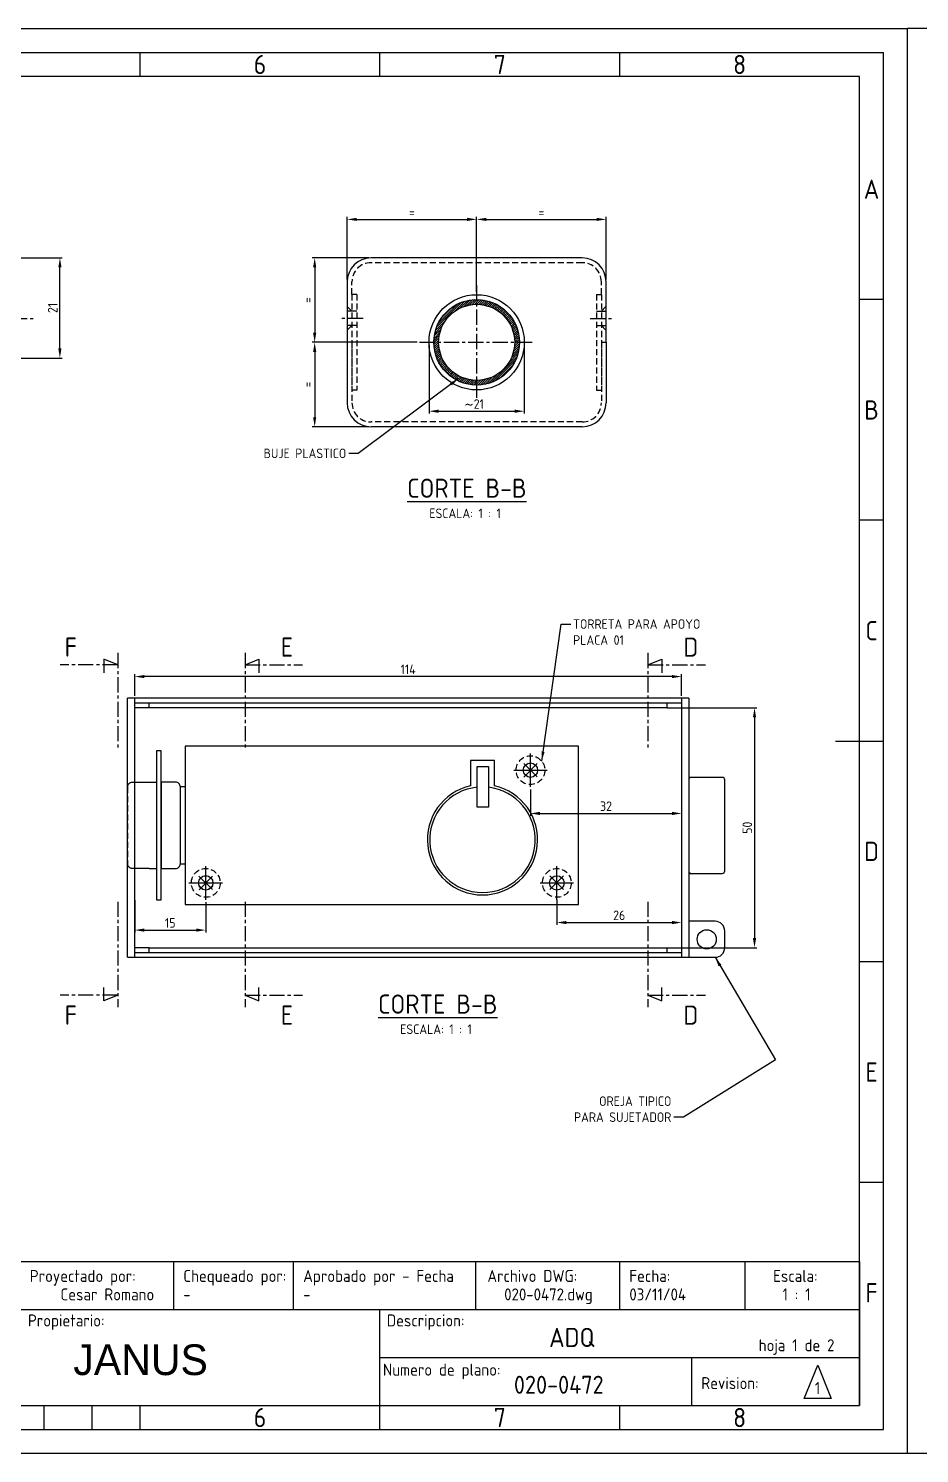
# Model space of a CAD drawing. Header units: millimetres. Extents: x 896 to 1804, y -11 to 286.
# Drawn here: x 1133.1 to 1318.9, y -11.4 to 285.6 of the extents above; entities that cross this region are included whole.
import ezdxf
from ezdxf.enums import TextEntityAlignment as Align

# ---------------------------------------------------------------- set-up
doc = ezdxf.new("R2010")
doc.units = ezdxf.units.MM
doc.header["$LTSCALE"] = 0.1
doc.linetypes.add('CENTER', pattern=[50.8, 31.75, -6.35, 6.35, -6.35])
doc.linetypes.add('DASHED', pattern=[19.05, 12.7, -6.35])
for name, color, linetype in [('CAJA 010', 7, 'Continuous'), ('PLACA 025', 7, 'Continuous'), ('ROTULO', 7, 'Continuous'), ('TXT 020', 7, 'Continuous')]:
    doc.layers.add(name, color=color, linetype=linetype)
doc.styles.add('EMPRESA', font='vinet.ttf', dxfattribs={"height": 2})
doc.styles.add('ISO Proportional', font='isocp.shx', dxfattribs={"height": 2})
doc.dimstyles.new('ISO-25', dxfattribs={"dimtxt": 2, "dimasz": 2, "dimexe": 0.5, "dimexo": 0.5, "dimgap": 0.5, "dimtad": 1, "dimtxsty": 'ISO Proportional', "dimcen": 3.5, "dimclrd": 5, "dimclre": 4, "dimclrt": 9, "dimadec": 0, "dimazin": 0, "dimtfac": 1, "dimtmove": 0, "dimatfit": 3, "dimfxl": 0, "dimarcsym": 0})

# ---------------------------------------------------------------- blocks, each defined once
blk = doc.blocks.new('*D0')
at = {"color": 4, "lineweight": -2}
for p, q in [((1155.26, 146.52), (1155.26, 151.02)), ((1269.26, 146.52), (1269.26, 151.02))]:
    blk.add_line(p, q, dxfattribs=at)
at = {"color": 5, "lineweight": -2}
blk.add_line((1267.26, 150.52), (1157.26, 150.52), dxfattribs=at)
at = {"color": 5}
for points in [[(1157.26, 150.86), (1157.26, 150.19), (1155.26, 150.52)], [(1267.26, 150.86), (1267.26, 150.19), (1269.26, 150.52)]]:
    blk.add_solid(points, dxfattribs=at)
at = {"layer": 'Defpoints', "color": 0}
for p in [(1155.26, 150.52), (1155.26, 146.02), (1269.26, 146.02)]:
    blk.add_point(p, dxfattribs=at)
at = {"color": 9, "insert": (1212.26, 152.02), "char_height": 2, "attachment_point": 5, "style": 'ISO Proportional'}
blk.add_mtext('114', dxfattribs=at)
blk = doc.blocks.new('*D1')
at = {"color": 4, "lineweight": -2}
for p, q in [((1243.26, 104.02), (1243.26, 98.76)), ((1269.26, 104.02), (1269.26, 98.76))]:
    blk.add_line(p, q, dxfattribs=at)
at = {"color": 5, "lineweight": -2}
blk.add_line((1245.26, 99.26), (1267.26, 99.26), dxfattribs=at)
at = {"color": 5}
for points in [[(1245.26, 99.59), (1245.26, 98.92), (1243.26, 99.26)], [(1267.26, 99.59), (1267.26, 98.92), (1269.26, 99.26)]]:
    blk.add_solid(points, dxfattribs=at)
at = {"layer": 'Defpoints', "color": 0}
for p in [(1243.26, 104.52), (1269.26, 104.52), (1269.26, 99.26)]:
    blk.add_point(p, dxfattribs=at)
at = {"color": 9, "insert": (1256.26, 100.76), "char_height": 2, "attachment_point": 5, "style": 'ISO Proportional'}
blk.add_mtext('26', dxfattribs=at)
blk = doc.blocks.new('*D11')
at = {"color": 4, "lineweight": -2}
for p, q in [((1266.76, 144.02), (1284.97, 144.02)), ((1266.76, 94.02), (1284.97, 94.02))]:
    blk.add_line(p, q, dxfattribs=at)
at = {"color": 5, "lineweight": -2}
blk.add_line((1284.47, 142.02), (1284.47, 96.02), dxfattribs=at)
at = {"color": 5}
for points in [[(1284.14, 142.02), (1284.81, 142.02), (1284.47, 144.02)], [(1284.14, 96.02), (1284.81, 96.02), (1284.47, 94.02)]]:
    blk.add_solid(points, dxfattribs=at)
at = {"layer": 'Defpoints', "color": 0}
for p in [(1266.26, 144.02), (1266.26, 94.02), (1284.47, 94.02)]:
    blk.add_point(p, dxfattribs=at)
at = {"color": 9, "insert": (1282.97, 119.02), "char_height": 2, "attachment_point": 5, "rotation": 90, "style": 'ISO Proportional'}
blk.add_mtext('50', dxfattribs=at)
blk = doc.blocks.new('*D28')
at = {"color": 4, "lineweight": -2}
for p, q in [((1237.76, 127.02), (1237.76, 121.5)), ((1269.26, 125.93), (1269.26, 121.5))]:
    blk.add_line(p, q, dxfattribs=at)
at = {"color": 5, "lineweight": -2}
blk.add_line((1239.76, 122), (1267.26, 122), dxfattribs=at)
at = {"color": 5}
for points in [[(1239.76, 122.33), (1239.76, 121.66), (1237.76, 122)], [(1267.26, 122.33), (1267.26, 121.66), (1269.26, 122)]]:
    blk.add_solid(points, dxfattribs=at)
at = {"layer": 'Defpoints', "color": 0}
for p in [(1237.76, 127.52), (1269.26, 126.43), (1269.26, 122)]:
    blk.add_point(p, dxfattribs=at)
at = {"color": 9, "insert": (1253.51, 123.5), "char_height": 2, "attachment_point": 5, "style": 'ISO Proportional'}
blk.add_mtext('32', dxfattribs=at)
blk = doc.blocks.new('*D29')
at = {"color": 4, "lineweight": -2}
for p, q in [((1155.26, 103.93), (1155.26, 97.18)), ((1170.06, 103.52), (1170.06, 97.18))]:
    blk.add_line(p, q, dxfattribs=at)
at = {"color": 5, "lineweight": -2}
blk.add_line((1157.26, 97.68), (1168.06, 97.68), dxfattribs=at)
at = {"color": 5}
for points in [[(1157.26, 98.02), (1157.26, 97.35), (1155.26, 97.68)], [(1168.06, 98.02), (1168.06, 97.35), (1170.06, 97.68)]]:
    blk.add_solid(points, dxfattribs=at)
at = {"layer": 'Defpoints', "color": 0}
for p in [(1155.26, 104.43), (1170.06, 104.02), (1170.06, 97.68)]:
    blk.add_point(p, dxfattribs=at)
at = {"color": 9, "insert": (1162.66, 99.18), "char_height": 2, "attachment_point": 5, "style": 'ISO Proportional'}
blk.add_mtext('15', dxfattribs=at)
blk = doc.blocks.new('*D66')
at = {"color": 4, "lineweight": -2}
for p, q in [((1128.47, 237.79), (1140.15, 237.79)), ((1112.63, 216.91), (1140.15, 216.91))]:
    blk.add_line(p, q, dxfattribs=at)
at = {"color": 5, "lineweight": -2}
blk.add_line((1139.65, 218.91), (1139.65, 235.79), dxfattribs=at)
at = {"color": 5}
for points in [[(1139.32, 235.79), (1139.98, 235.79), (1139.65, 237.79)], [(1139.32, 218.91), (1139.98, 218.91), (1139.65, 216.91)]]:
    blk.add_solid(points, dxfattribs=at)
at = {"layer": 'Defpoints', "color": 0}
for p in [(1127.97, 237.79), (1139.65, 237.79), (1112.13, 216.91)]:
    blk.add_point(p, dxfattribs=at)
at = {"color": 9, "insert": (1138.15, 227.35), "char_height": 2, "attachment_point": 5, "rotation": 90, "style": 'ISO Proportional'}
blk.add_mtext('21', dxfattribs=at)
blk = doc.blocks.new('*D93')
at = {"color": 4, "lineweight": -2}
for p, q in [((1199.54, 233.29), (1199.54, 246.31)), ((1226.54, 232.6), (1226.54, 246.31))]:
    blk.add_line(p, q, dxfattribs=at)
at = {"color": 5, "lineweight": -2}
blk.add_line((1201.54, 245.81), (1224.54, 245.81), dxfattribs=at)
at = {"color": 5}
for points in [[(1201.54, 246.14), (1201.54, 245.48), (1199.54, 245.81)], [(1224.54, 246.14), (1224.54, 245.48), (1226.54, 245.81)]]:
    blk.add_solid(points, dxfattribs=at)
at = {"layer": 'Defpoints', "color": 0}
for p in [(1226.54, 245.81), (1199.54, 232.79), (1226.54, 232.1)]:
    blk.add_point(p, dxfattribs=at)
at = {"color": 9, "insert": (1213.04, 247.31), "char_height": 2, "attachment_point": 5, "style": 'ISO Proportional'}
blk.add_mtext('=', dxfattribs=at)
blk = doc.blocks.new('*D94')
at = {"color": 4, "lineweight": -2}
for p, q in [((1226.54, 230.62), (1226.54, 246.31)), ((1253.54, 233.29), (1253.54, 246.31))]:
    blk.add_line(p, q, dxfattribs=at)
at = {"color": 5, "lineweight": -2}
blk.add_line((1228.54, 245.81), (1251.54, 245.81), dxfattribs=at)
at = {"color": 5}
for points in [[(1228.54, 246.14), (1228.54, 245.48), (1226.54, 245.81)], [(1251.54, 246.14), (1251.54, 245.48), (1253.54, 245.81)]]:
    blk.add_solid(points, dxfattribs=at)
at = {"layer": 'Defpoints', "color": 0}
for p in [(1253.54, 245.81), (1253.54, 232.79), (1226.54, 230.12)]:
    blk.add_point(p, dxfattribs=at)
at = {"color": 9, "insert": (1240.04, 247.31), "char_height": 2, "attachment_point": 5, "style": 'ISO Proportional'}
blk.add_mtext('=', dxfattribs=at)
blk = doc.blocks.new('*D95')
at = {"color": 4, "lineweight": -2}
for p, q in [((1204.04, 237.79), (1192.27, 237.79)), ((1214.12, 220.19), (1192.27, 220.19))]:
    blk.add_line(p, q, dxfattribs=at)
at = {"color": 5, "lineweight": -2}
blk.add_line((1192.77, 235.79), (1192.77, 222.19), dxfattribs=at)
at = {"color": 5}
for points in [[(1192.43, 235.79), (1193.1, 235.79), (1192.77, 237.79)], [(1192.43, 222.19), (1193.1, 222.19), (1192.77, 220.19)]]:
    blk.add_solid(points, dxfattribs=at)
at = {"layer": 'Defpoints', "color": 0}
for p in [(1204.54, 237.79), (1192.77, 220.19), (1214.62, 220.19)]:
    blk.add_point(p, dxfattribs=at)
at = {"color": 9, "insert": (1191.27, 228.99), "char_height": 2, "attachment_point": 5, "rotation": 90, "style": 'ISO Proportional'}
blk.add_mtext('=', dxfattribs=at)
blk = doc.blocks.new('*D96')
at = {"color": 4, "lineweight": -2}
for p, q in [((1213.62, 220.19), (1192.27, 220.19)), ((1204.04, 202.59), (1192.27, 202.59))]:
    blk.add_line(p, q, dxfattribs=at)
at = {"color": 5, "lineweight": -2}
blk.add_line((1192.77, 218.19), (1192.77, 204.59), dxfattribs=at)
at = {"color": 5}
for points in [[(1192.43, 218.19), (1193.1, 218.19), (1192.77, 220.19)], [(1192.43, 204.59), (1193.1, 204.59), (1192.77, 202.59)]]:
    blk.add_solid(points, dxfattribs=at)
at = {"layer": 'Defpoints', "color": 0}
for p in [(1214.12, 220.19), (1192.77, 202.59), (1204.54, 202.59)]:
    blk.add_point(p, dxfattribs=at)
at = {"color": 9, "insert": (1191.27, 211.39), "char_height": 2, "attachment_point": 5, "rotation": 90, "style": 'ISO Proportional'}
blk.add_mtext('=', dxfattribs=at)
blk = doc.blocks.new('*D99')
at = {"color": 4, "lineweight": -2}
for p, q in [((1216.61, 219.69), (1216.61, 205.33)), ((1236.47, 219.69), (1236.47, 205.33))]:
    blk.add_line(p, q, dxfattribs=at)
at = {"color": 5, "lineweight": -2}
blk.add_line((1218.61, 205.83), (1234.47, 205.83), dxfattribs=at)
at = {"color": 5}
for points in [[(1218.61, 206.16), (1218.61, 205.49), (1216.61, 205.83)], [(1234.47, 206.16), (1234.47, 205.49), (1236.47, 205.83)]]:
    blk.add_solid(points, dxfattribs=at)
at = {"layer": 'Defpoints', "color": 0}
for p in [(1216.61, 220.19), (1236.47, 220.19), (1236.47, 205.83)]:
    blk.add_point(p, dxfattribs=at)
at = {"color": 9, "insert": (1226, 207.33), "char_height": 2, "attachment_point": 5, "style": 'ISO Proportional'}
blk.add_mtext('{\\fTahoma|b0|i0|c0|p32;~}21', dxfattribs=at)

msp = doc.modelspace()

# ---------------------------------------------------------------- hatches: boundary and pattern name
at = {"layer": 'CAJA 010'}
h = msp.add_hatch(dxfattribs=at)
h.set_pattern_fill('LINE', color=8, scale=0.1, angle=45, style=0)
h.set_pattern_definition([(45, (39.5631, 13.23375), (-0.2245064, 0.2245064), [])])
h.paths.add_polyline_path([(1234.467, 220.188), (1235.467, 220.188, 0.4142136), (1226.538, 229.117), (1226.538, 228.117, -0.4142136)])
h.paths.add_polyline_path([(1217.61, 220.188), (1218.61, 220.188, -0.4142136), (1226.538, 228.117), (1226.538, 229.117, 0.4142136)])
h.paths.add_polyline_path([(1226.538, 211.26), (1226.538, 212.26, -0.4142136), (1218.61, 220.188), (1217.61, 220.188, 0.4142136)])
h.paths.add_polyline_path([(1226.538, 212.26), (1226.538, 211.26, 0.4142136), (1235.467, 220.188), (1234.467, 220.188, -0.4142136)])

# ---------------------------------------------------------------- linework, layer by layer
at = {"color": 4}
for p, q in [((1237.759, 127.515), (1237.759, 134.515)), ((1234.259, 131.015), (1241.259, 131.015)), ((1170.059, 104.015), (1170.059, 111.015)), ((1243.259, 104.015), (1243.259, 111.015)), ((1166.559, 107.515), (1173.559, 107.515)), ((1239.759, 107.515), (1246.759, 107.515))]:
    msp.add_line(p, q, dxfattribs=at)
at = {"color": 1}
for p, q in [((1236.345, 132.428), (1239.174, 129.6)), ((1239.176, 132.427), (1236.365, 129.581)), ((1168.645, 108.952), (1171.474, 106.123)), ((1171.476, 108.95), (1168.665, 106.104)), ((1241.811, 108.963), (1244.639, 106.135)), ((1244.641, 108.961), (1241.831, 106.115))]:
    msp.add_line(p, q, dxfattribs=at)
at = {"color": 9}
for p, q in [((1277.759, 129.515), (1270.759, 129.515)), ((1278.259, 110.015), (1278.259, 129.015)), ((1270.759, 109.515), (1277.759, 109.515))]:
    msp.add_line(p, q, dxfattribs=at)
for centre, start, end in [((1271.259, 129.015), 90, 180), ((1277.759, 129.015), 0, 90), ((1271.259, 110.015), 180, 270), ((1277.759, 110.015), 270, 0)]:
    msp.add_arc(centre, 0.5, start, end, dxfattribs=at)
at = {"layer": 'CAJA 010', "color": 2}
for p, q in [((1248.538, 237.788), (1204.538, 237.788)), ((1199.538, 232.788), (1199.538, 220.188)), ((1253.538, 220.188), (1253.538, 232.788)), ((1199.538, 220.188), (1199.538, 207.588)), ((1253.538, 220.188), (1253.538, 207.588)), ((1248.538, 202.588), (1204.538, 202.588))]:
    msp.add_line(p, q, dxfattribs=at)
at = {"layer": 'CAJA 010', "color": 9, "linetype": 'DASHED'}
for p, q in [((1248.538, 236.788), (1204.538, 236.788)), ((1200.538, 230.188), (1200.538, 232.788)), ((1252.538, 230.188), (1252.538, 232.788)), ((1200.538, 230.188), (1200.538, 207.588)), ((1201.538, 230.188), (1200.538, 230.188)), ((1201.538, 230.188), (1201.538, 210.188)), ((1251.538, 230.188), (1251.538, 210.188)), ((1251.538, 230.188), (1252.538, 230.188)), ((1252.538, 230.188), (1252.538, 207.588)), ((1200.538, 226.688), (1199.538, 227.688)), ((1200.538, 226.688), (1199.538, 226.688)), ((1201.538, 226.688), (1200.538, 226.688)), ((1251.538, 226.688), (1252.538, 226.688)), ((1252.538, 226.688), (1253.538, 227.688)), ((1252.538, 226.688), (1253.538, 226.688)), ((1200.538, 223.688), (1199.538, 223.688)), ((1200.538, 223.688), (1199.538, 222.688)), ((1201.538, 223.688), (1200.538, 223.688)), ((1251.538, 223.688), (1252.538, 223.688)), ((1252.538, 223.688), (1253.538, 222.688)), ((1252.538, 223.688), (1253.538, 223.688)), ((1200.538, 220.188), (1199.538, 220.188)), ((1200.538, 220.188), (1200.538, 210.188)), ((1252.538, 220.188), (1252.538, 210.188)), ((1252.538, 220.188), (1253.538, 220.188)), ((1201.538, 210.188), (1200.538, 210.188)), ((1251.538, 210.188), (1252.538, 210.188)), ((1248.538, 203.588), (1204.538, 203.588))]:
    msp.add_line(p, q, dxfattribs=at)
at = {"layer": 'CAJA 010', "linetype": 'CENTER'}
for p, q in [((1226.538, 232.102), (1226.538, 208.274)), ((1129.625, 225.188), (1134.625, 225.188)), ((1202.887, 225.188), (1197.887, 225.188)), ((1250.19, 225.188), (1255.19, 225.188)), ((1214.624, 220.188), (1238.452, 220.188))]:
    msp.add_line(p, q, dxfattribs=at)
at = {"layer": 'CAJA 010', "color": 2}
for radius in [9.928, 8.928, 7.928]:
    msp.add_circle((1226.538, 220.188), radius, dxfattribs=at)
for centre, start, end in [((1204.538, 232.788), 90, 180), ((1248.538, 232.788), 0, 90), ((1204.538, 207.588), 180, 270), ((1248.538, 207.588), 270, 0)]:
    msp.add_arc(centre, 5, start, end, dxfattribs=at)
at = {"layer": 'CAJA 010', "color": 9, "linetype": 'DASHED'}
for centre, start, end in [((1204.538, 232.788), 90, 180), ((1248.538, 232.788), 0, 90), ((1204.538, 207.588), 180, 270), ((1248.538, 207.588), 270, 0)]:
    msp.add_arc(centre, 4, start, end, dxfattribs=at)
at = {"layer": 'PLACA 025', "color": 2}
for p, q in [((1153.759, 92.015), (1153.759, 146.015)), ((1270.759, 146.015), (1153.759, 146.015)), ((1155.259, 92.015), (1155.259, 146.015)), ((1269.259, 146.015), (1269.259, 92.015)), ((1270.759, 146.015), (1270.759, 92.015)), ((1269.259, 145.015), (1155.259, 145.015)), ((1158.259, 144.015), (1155.259, 144.015)), ((1266.259, 145.015), (1158.259, 145.015)), ((1158.259, 144.015), (1158.259, 145.015)), ((1266.259, 144.015), (1158.259, 144.015)), ((1266.259, 144.015), (1266.259, 145.015)), ((1266.259, 144.015), (1269.259, 144.015)), ((1158.259, 94.015), (1155.259, 94.015)), ((1155.259, 93.015), (1269.259, 93.015)), ((1158.259, 94.015), (1266.259, 94.015)), ((1158.259, 93.015), (1158.259, 94.015)), ((1266.259, 93.015), (1266.259, 94.015)), ((1266.259, 94.015), (1269.259, 94.015)), ((1153.759, 92.015), (1270.759, 92.015))]:
    msp.add_line(p, q, dxfattribs=at)
at = {"layer": 'PLACA 025', "color": 8}
for p, q in [((1160.759, 135.015), (1159.759, 135.015)), ((1159.759, 135.015), (1159.759, 104.015)), ((1160.759, 104.015), (1160.759, 135.015)), ((1247.759, 136.015), (1165.759, 136.015)), ((1165.759, 136.015), (1165.759, 103.015)), ((1247.759, 103.015), (1247.759, 136.015)), ((1230.259, 133.015), (1225.259, 133.015)), ((1225.259, 133.015), (1225.259, 127.74)), ((1230.259, 127.74), (1230.259, 133.015)), ((1158.259, 128.515), (1159.759, 128.515)), ((1165.759, 127.515), (1164.759, 127.515)), ((1158.259, 110.515), (1159.759, 110.515)), ((1164.759, 111.515), (1165.759, 111.515)), ((1159.759, 104.015), (1160.759, 104.015)), ((1165.759, 103.015), (1247.759, 103.015))]:
    msp.add_line(p, q, dxfattribs=at)
at = {"layer": 'PLACA 025', "color": 8, "linetype": 'DASHED'}
msp.add_line((1153.759, 127.515), (1153.759, 111.515), dxfattribs=at)
at = {"layer": 'PLACA 025', "color": 8}
msp.add_lwpolyline([(1226.643, 131.785), (1228.986, 131.785), (1228.986, 123.314), (1226.643, 123.314)], close=True, dxfattribs=at)
msp.add_lwpolyline([(1158.259, 110.515), (1154.759, 110.515, -0.4142136), (1153.759, 111.515), (1153.759, 127.515, -0.4142136), (1154.759, 128.515), (1158.259, 128.515)], format="xyb", dxfattribs=at)
msp.add_lwpolyline([(1160.759, 110.515), (1163.759, 110.515, 0.4142136), (1164.759, 111.515), (1164.759, 127.515, 0.4142136), (1163.759, 128.515), (1160.759, 128.515)], format="xyb", close=True, dxfattribs=at)
at = {"layer": 'PLACA 025', "color": 2}
msp.add_lwpolyline([(1270.759, 92.015), (1276.259, 92.015, 0.4142136), (1278.259, 94.015), (1278.259, 97.515, 0.4142136), (1276.259, 99.515), (1270.759, 99.515)], format="xyb", close=True, dxfattribs=at)
at = {"layer": 'PLACA 025', "color": 9, "linetype": 'DASHED'}
for centre in [(1237.759, 131.015), (1170.059, 107.515), (1243.259, 107.515)]:
    msp.add_circle(centre, 3, dxfattribs=at)
at = {"layer": 'PLACA 025', "color": 8}
for centre in [(1237.759, 131.015), (1170.059, 107.538), (1170.059, 107.515), (1243.259, 107.515)]:
    msp.add_circle(centre, 1.5, dxfattribs=at)
at = {"layer": 'PLACA 025', "color": 2}
msp.add_circle((1274.509, 95.765), 2, dxfattribs=at)
at = {"layer": 'PLACA 025', "color": 8}
for radius, start, end in [(11.5, 102.55586, 77.44414), (11, 95.82073, 83.59487)]:
    msp.add_arc((1227.759, 116.515), radius, start, end, dxfattribs=at)
at = {"layer": 'ROTULO', "color": 8}
for p, q in [((896.372, 285.596), (1316.372, 285.596)), ((1316.372, -11.404), (1316.372, 285.596)), ((1736.372, 285.596), (1316.372, 285.596)), ((1316.372, -11.404), (1316.372, 285.596)), ((901.372, 280.596), (1311.372, 280.596)), ((1156.372, 275.596), (1156.372, 280.596)), ((1206.372, 275.596), (1206.372, 280.596)), ((1256.372, 275.596), (1256.372, 280.596)), ((1311.372, -6.404), (1311.372, 280.596)), ((1311.372, 229.096), (1306.372, 229.096)), ((1311.372, 183.096), (1306.372, 183.096)), ((1301.372, 137.096), (1311.372, 137.096)), ((1311.372, 91.096), (1306.372, 91.096)), ((1311.372, 45.096), (1306.372, 45.096)), ((1136.372, -6.404), (1136.372, -1.404)), ((1146.372, -6.404), (1146.372, -1.404)), ((1156.372, -6.404), (1156.372, -1.404)), ((1206.372, -6.404), (1206.372, -1.404)), ((1256.372, -6.404), (1256.372, -1.404)), ((901.372, -6.404), (1311.372, -6.404)), ((1316.372, -11.404), (896.372, -11.404)), ((1736.372, -11.404), (1316.372, -11.404))]:
    msp.add_line(p, q, dxfattribs=at)
at = {"layer": 'ROTULO', "color": 3}
for p, q in [((1306.372, 275.596), (906.372, 275.596)), ((1306.372, -1.404), (1306.372, 275.596)), ((1131.372, 28.596), (1306.372, 28.596)), ((1163.372, 18.596), (1163.372, 28.596)), ((1188.372, 18.596), (1188.372, 28.596)), ((1226.372, 18.596), (1226.372, 28.596)), ((1256.372, 18.596), (1256.372, 28.596)), ((1282.53, 18.596), (1282.53, 28.596)), ((1306.372, 28.596), (1306.372, -1.404)), ((1131.372, 18.596), (1306.372, 18.596)), ((1206.372, -1.404), (1206.372, 18.596)), ((1206.372, 8.596), (1306.372, 8.596)), ((1271.372, -1.404), (1271.372, 8.596)), ((906.372, -1.404), (1306.372, -1.404)), ((1136.372, -1.404), (1306.372, -1.404))]:
    msp.add_line(p, q, dxfattribs=at)
at = {"layer": 'TXT 020', "color": 3, "linetype": 'CENTER'}
for p, q in [((1151.693, 155.446), (1151.693, 135.715)), ((1178.246, 155.446), (1178.246, 135.715)), ((1262.221, 155.446), (1262.221, 135.715)), ((1151.693, 152.962), (1139.695, 152.962)), ((1151.693, 152.962), (1148.79, 154.127)), ((1148.79, 154.127), (1148.79, 151.336)), ((1178.246, 152.962), (1181.15, 154.127)), ((1178.246, 152.962), (1190.245, 152.962)), ((1181.15, 154.127), (1181.15, 151.336)), ((1262.221, 152.962), (1265.124, 154.127)), ((1262.221, 152.962), (1274.219, 152.962)), ((1265.124, 154.127), (1265.124, 151.336)), ((1151.693, 103.607), (1151.693, 81.614)), ((1178.246, 103.607), (1178.246, 81.614)), ((1262.221, 103.607), (1262.221, 81.614)), ((1151.693, 84.098), (1139.695, 84.098)), ((1148.79, 82.933), (1148.79, 85.724)), ((1151.693, 84.098), (1148.79, 82.933)), ((1178.246, 84.098), (1190.245, 84.098)), ((1178.246, 84.098), (1181.15, 82.933)), ((1181.15, 82.933), (1181.15, 85.724)), ((1262.221, 84.098), (1274.219, 84.098)), ((1262.221, 84.098), (1265.124, 82.933)), ((1265.124, 82.933), (1265.124, 85.724))]:
    msp.add_line(p, q, dxfattribs=at)
at = {"layer": 'TXT 020', "color": 9}
msp.add_lwpolyline([(1297.647, 6.988), (1297.647, 6.988), (1300.449, 0.067), (1294.844, 0.067)], close=True, dxfattribs=at)

# ---------------------------------------------------------------- texts
at = {"color": 9, "style": 'ISO Proportional'}
for p in [(1216.671, 183.551), (1210.6, 76.026)]:
    msp.add_text('ESCALA: 1 : 1', height=2, dxfattribs=at).set_placement(p)
at = {"color": 9, "char_height": 2, "style": 'ISO Proportional'}
for s, insert, attachment_point in [('BUJE PLASTICO', (1199.359, 196.044), 9), ('TORRETA PARA APOYO\\PPLACA 01', (1246.656, 162.472), 1), ('OREJA TIPICO\\PPARA SUJETADOR', (1267.132, 57.694), 9)]:
    msp.add_mtext(s, dxfattribs=dict(at, insert=insert, attachment_point=attachment_point))
at = {"layer": 'ROTULO', "color": 8, "style": 'ISO Proportional'}
for s, p in [('6', (1181.372, 278.096)), ('7', (1231.372, 278.096)), ('8', (1281.372, 278.096)), ('A', (1308.872, 252.096)), ('B', (1308.872, 206.096)), ('C', (1308.872, 160.096)), ('D', (1308.872, 114.096)), ('E', (1308.872, 68.096)), ('F', (1308.872, 22.096)), ('6', (1181.372, -3.904)), ('7', (1231.372, -3.904)), ('8', (1281.372, -3.904))]:
    msp.add_text(s, height=4, dxfattribs=at).set_placement(p, align=Align.MIDDLE)
at = {"layer": 'ROTULO', "color": 2, "style": 'ISO Proportional'}
for s, height, p in [('Proyectado por:', 2.5, (1133.372, 25.596)), ('Chequeado por:', 2.5, (1165.372, 25.596)), ('Aprobado por - Fecha', 2.5, (1190.372, 25.596)), ('Archivo DWG:', 2.5, (1228.774, 25.596)), ('Fecha:', 2.5, (1258.372, 25.596)), ('Escala:', 2.5, (1288.372, 25.596)), ('Propietario:', 2.5, (1132.984, 16.327)), ('Descripcion:', 2.5, (1207.818, 16.327)), ('ADQ', 4, (1241.651, 12.788)), ('Numero de plano:', 2.5, (1206.994, 6.067)), ('020-0472', 3.75, (1234.306, 2.925)), ('Revision:', 2.5, (1273.372, 3.268))]:
    msp.add_text(s, height=height, dxfattribs=at).set_placement(p, align=Align.MIDDLE_LEFT)
at = {"layer": 'ROTULO', "color": 9}
for s, height, style, p in [('Cesar Romano', 2.5, 'ISO Proportional', (1139.775, 21.758)), ('-', 2.5, 'ISO Proportional', (1165.372, 21.758)), ('-', 2.5, 'ISO Proportional', (1190.372, 21.758)), ('020-0472.dwg', 2.5, 'ISO Proportional', (1232.281, 21.758)), ('03/11/04', 2.5, 'ISO Proportional', (1258.372, 21.758)), ('1 : 1', 2.5, 'ISO Proportional', (1290.319, 21.758)), ('hoja 1 de 2', 2.5, 'ISO Proportional', (1285.335, 11.157)), ('JANUS', 6.4, 'EMPRESA', (1142.445, 8.14))]:
    msp.add_text(s, height=height, dxfattribs=dict(at, style=style)).set_placement(p, align=Align.MIDDLE_LEFT)
at = {"layer": 'TXT 020', "color": 6, "style": 'ISO Proportional'}
for p in [(1212.053, 187.781), (1205.982, 80.257)]:
    msp.add_text('%%UCORTE B-B', height=4, dxfattribs=at).set_placement(p)
at = {"layer": 'TXT 020', "color": 3, "linetype": 'CENTER', "style": 'ISO Proportional'}
for s, p in [('F', (1140.634, 154.663)), ('E', (1185.685, 154.663)), ('D', (1269.659, 154.663)), ('F', (1140.634, 77.961)), ('E', (1185.685, 77.961)), ('D', (1269.659, 77.961))]:
    msp.add_text(s, height=4, dxfattribs=at).set_placement(p)
at = {"layer": 'TXT 020', "color": 2, "style": 'ISO Proportional'}
msp.add_text('1', height=2.5, dxfattribs=at).set_placement((1297.055, 2.24), align=Align.MIDDLE_LEFT)

# ---------------------------------------------------------------- dimensions: what is measured, and where the dimension line sits
for base, p1, p2, text, picture, middle in [((1226.538, 245.81), (1199.538, 232.788), (1226.538, 232.102), '=', '*D93', (1213.038, 247.31)), ((1253.538, 245.81), (1226.538, 230.117), (1253.538, 232.788), '=', '*D94', (1240.038, 247.31)), ((1269.259, 121.996), (1237.759, 127.515), (1269.259, 126.429), '32', '*D28', (1253.509, 123.496)), ((1170.059, 97.683), (1155.259, 104.429), (1170.059, 104.015), '15', '*D29', (1162.659, 99.183))]:
    dim = msp.add_linear_dim(base=base, p1=p1, p2=p2, text=text, dimstyle='ISO-25')
    dim.commit()
    dim.dimension.update_dxf_attribs({"geometry": picture, "text_midpoint": middle})
for base, p1, p2, text, picture, middle in [((1139.65, 237.788), (1112.134, 216.909), (1127.973, 237.788), '21', '*D66', (1138.15, 227.349)), ((1192.768, 220.188), (1204.538, 237.788), (1214.624, 220.188), '=', '*D95', (1191.268, 228.988)), ((1192.768, 202.588), (1214.124, 220.188), (1204.538, 202.588), '=', '*D96', (1191.268, 211.388))]:
    dim = msp.add_linear_dim(base=base, p1=p1, p2=p2, angle=90, text=text, dimstyle='ISO-25')
    dim.commit()
    dim.dimension.update_dxf_attribs({"geometry": picture, "text_midpoint": middle})
dim = msp.add_linear_dim(base=(1236.467, 205.825), p1=(1216.61, 220.188), p2=(1236.467, 220.188), text='{\\fTahoma|b0|i0|c0|p32;~}21', dimstyle='ISO-25')
dim.commit()
dim.dimension.update_dxf_attribs({"geometry": '*D99', "text_midpoint": (1226.002, 205.825), "dimtype": 160})
for base, p1, p2, picture, middle in [((1155.259, 150.523), (1269.259, 146.015), (1155.259, 146.015), '*D0', (1212.259, 152.023)), ((1269.259, 99.258), (1243.259, 104.515), (1269.259, 104.515), '*D1', (1256.259, 100.758))]:
    dim = msp.add_linear_dim(base=base, p1=p1, p2=p2, dimstyle='ISO-25')
    dim.commit()
    dim.dimension.update_dxf_attribs({"geometry": picture, "text_midpoint": middle})
dim = msp.add_linear_dim(base=(1284.474, 94.015), p1=(1266.259, 144.015), p2=(1266.259, 94.015), angle=90, dimstyle='ISO-25')
dim.commit()
dim.dimension.update_dxf_attribs({"geometry": '*D11', "text_midpoint": (1282.974, 119.015)})

# ---------------------------------------------------------------- leaders
at = {"annotation_type": 0, "has_hookline": 1}
for points, hookline_direction, text_width in [([(1222.768, 212.652), (1201.859, 197.044), (1199.859, 197.044)], 1, 17.6), ([(1240.102, 132.889), (1244.156, 161.472), (1246.156, 161.472)], 0, 27.4), ([(1276.259, 92.015), (1288.826, 70.649), (1269.632, 58.694), (1267.632, 58.694)], 1, 21)]:
    msp.add_leader(points, dimstyle='ISO-25', override={"dimgap": 0.5, "dimtad": 0}, dxfattribs=dict(at, hookline_direction=hookline_direction, text_width=text_width))

doc.saveas('drawing.dxf')
